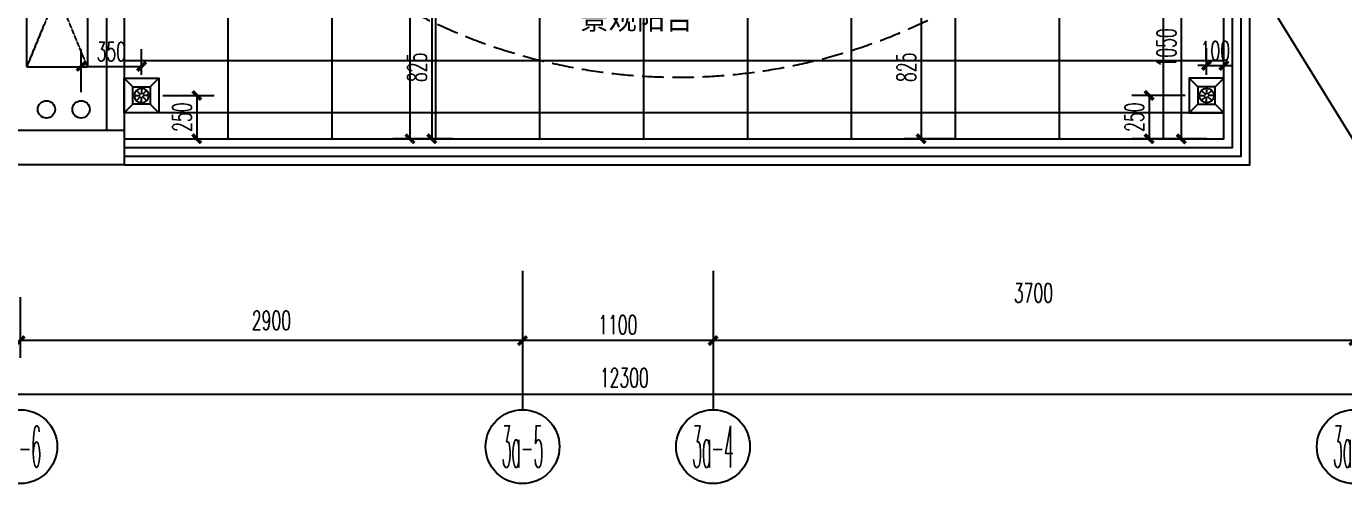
# Model space of a CAD drawing. Extents: x 184967 to 628822, y -100826 to 121332.
# Drawn here: x 394750 to 402356, y -28053 to -25413 of the extents above; entities that cross this region are included whole.
import ezdxf
from ezdxf.enums import TextEntityAlignment as Align

# ---------------------------------------------------------------- set-up
doc = ezdxf.new("R2010")
doc.units = 0
doc.header["$MEASUREMENT"] = 0
doc.linetypes.add('DASH', pattern=[0.35, 0.25, -0.1])
for name, color, linetype in [('0-地面', 251, 'Continuous'), ('AXIS_TEXT', 7, 'Continuous'), ('DIM-墙体定位', 146, 'Continuous'), ('E-空调', 51, 'Continuous'), ('E-给水', 34, 'Continuous'), ('E02-灯具开关连线', 6, 'Continuous'), ('E03-地漏', 6, 'Continuous'), ('KT', 8, 'DASH'), ('P13-文字说明', 52, 'Continuous'), ('PUB_DIM', 3, 'Continuous'), ('T-灯具尺寸', 55, 'Continuous'), ('VPIPE-凝结', 150, 'TG_N'), ('VPIPE-直饮', 140, 'TG_Y'), ('WALL', 145, 'Continuous'), ('栏杆', 4, 'Continuous'), ('看线', 67, 'Continuous')]:
    doc.layers.add(name, color=color, linetype=linetype)
doc.styles.add('_TCH_AXIS', font='COMPLEX', dxfattribs={"bigfont": 'GBCBIG'})
doc.styles.add('COMPLEX', font='COMPLEX')
doc.styles.add('ENGLISH', font='italict.shx')
doc.styles.get("Standard").update_dxf_attribs({"font": 'gbenor.shx', "bigfont": 'gbcbig.shx'})
doc.styles.add('TG_LINETYPE', font='GBXWXT', dxfattribs={"width": 0.7, "height": 3, "bigfont": 'GBCBIG'})
doc.styles.add('尺寸标注', font='txt.shx', dxfattribs={"width": 0.6, "height": 110})
doc.styles.add('文字标注', font='')
doc.styles.get('文字标注').set_extended_font_data('SimSun')
doc.linetypes.add('TG_N', pattern='A,3,-0.34,["N",TG_LINETYPE,S=0.1,R=0,X=-0.23,Y=-0.08],0', length=3.34)
doc.linetypes.add('TG_Y', pattern='A,3,-0.34,["Y",TG_LINETYPE,S=0.1,R=0,X=-0.23,Y=-0.08],0', length=3.34)
doc.dimstyles.new('1-50', dxfattribs={"dimscale": 50, "dimtxt": 110, "dimasz": 1, "dimexe": 2, "dimexo": 2, "dimgap": 0.6, "dimtad": 1, "dimdec": 0, "dimrnd": 5, "dimtxsty": '尺寸标注', "dimblk": 'ARCHTICK', "dimcen": 2.5, "dimclrd": 251, "dimclre": 251, "dimclrt": 50, "dimadec": 0, "dimazin": 0, "dimtfac": 1, "dimtdec": 0, "dimtix": 1, "dimtmove": 2, "dimatfit": 3, "dimldrblk": 'DOT', "dimfxl": 0, "dimarcsym": 0})
doc.dimstyles.new('标注', dxfattribs={"dimtxt": 2.5, "dimasz": 1.5, "dimexe": 1.25, "dimexo": 0.625, "dimgap": 0, "dimtad": 1, "dimdsep": 46, "dimtxsty": 'Standard', "dimblk": 'z', "dimcen": 2.5, "dimadec": 0, "dimazin": 0, "dimtm": 1e-09, "dimtfac": 1, "dimtmove": 0, "dimatfit": 3, "dimldrblk": 'z', "dimfxl": 0, "dimarcsym": 0})

# ---------------------------------------------------------------- blocks, each defined once
blk = doc.blocks.new('awrtt')
at = {"layer": 'KT', "linetype": 'DASH'}
for p, q in [((195123.3, -20712.9), (194273.3, -20712.9)), ((194273.3, -20712.9), (194516.2, -20812.9)), ((195123.3, -20712.9), (194273.3, -21062.9)), ((194273.3, -21062.9), (194273.3, -20712.9)), ((194273.3, -20712.9), (195123.3, -21062.9)), ((194880.5, -20812.9), (195123.3, -20712.9)), ((195123.3, -21062.9), (195123.3, -20712.9)), ((195123.3, -21062.9), (195123.3, -20712.9)), ((194273.3, -21062.9), (194516.2, -20962.9)), ((194880.5, -20962.9), (195123.3, -21062.9)), ((194273.3, -21062.9), (195123.3, -21062.9))]:
    blk.add_line(p, q, dxfattribs=at)
at = {"layer": 'KT', "linetype": 'DASH', "style": 'ENGLISH', "width": 0.75}
blk.add_text('AC', height=150, dxfattribs=at).set_placement((194698.3, -20887.9), align=Align.MIDDLE_CENTER)
blk = doc.blocks.new('_ArchTick')
at = {"color": 0, "linetype": 'ByBlock', "const_width": 0.4}
blk.add_lwpolyline([(-0.5, -0.5), (0.5, 0.5)], dxfattribs=at)
blk = doc.blocks.new('*D1164')
at = {"layer": 'Defpoints', "color": 0, "linetype": 'ByBlock', "transparency": 16777216}
for p in [(396814.6, -25237.2), (396814.6, -26062.2), (397090.8, -26062.2)]:
    blk.add_point(p, dxfattribs=at)
at = {"layer": 'T-灯具尺寸', "color": 251, "lineweight": -2, "transparency": 16777216}
for p, q in [((396914.6, -25237.2), (397190.8, -25237.2)), ((397090.8, -25237.2), (397090.8, -26062.2)), ((396914.6, -26062.2), (397190.8, -26062.2))]:
    blk.add_line(p, q, dxfattribs=at)
at = {"layer": 'T-灯具尺寸', "color": 251, "linetype": 'ByBlock', "lineweight": -2, "transparency": 16777216, "xscale": 50, "yscale": 50, "zscale": 50}
for p, rotation in [((397090.8, -25237.2), 90), ((397090.8, -26062.2), 270)]:
    blk.add_blockref('_ArchTick', p, dxfattribs=dict(at, rotation=rotation))
at = {"layer": 'T-灯具尺寸', "color": 50, "linetype": 'ByBlock', "transparency": 16777216, "insert": (397005.8, -25649.7), "char_height": 110, "attachment_point": 5, "rotation": 90, "style": '尺寸标注'}
blk.add_mtext('825', dxfattribs=at)
blk = doc.blocks.new('_Dot')
at = {"color": 0, "linetype": 'ByBlock', "lineweight": -2}
blk.add_line((-0.5, 0), (-1, 0), dxfattribs=at)
at = {"color": 0, "linetype": 'ByBlock', "const_width": 0.5}
blk.add_lwpolyline([(-0.25, 0, 1), (0.25, 0, 1)], format="xyb", close=True, dxfattribs=at)
blk = doc.blocks.new('*D1167')
at = {"layer": 'Defpoints', "color": 0, "linetype": 'ByBlock', "transparency": 16777216}
for p in [(400215.2, -25236.7), (399915.8, -26062.2), (400214.6, -26062.2)]:
    blk.add_point(p, dxfattribs=at)
at = {"layer": 'T-灯具尺寸', "color": 251, "lineweight": -2, "transparency": 16777216}
for p, q in [((400115.2, -25236.7), (399815.8, -25236.7)), ((399915.8, -25236.7), (399915.8, -26062.2)), ((400114.6, -26062.2), (399815.8, -26062.2))]:
    blk.add_line(p, q, dxfattribs=at)
at = {"layer": 'T-灯具尺寸', "color": 251, "linetype": 'ByBlock', "lineweight": -2, "transparency": 16777216, "xscale": 50, "yscale": 50, "zscale": 50}
for p, rotation in [((399915.8, -25236.7), 90), ((399915.8, -26062.2), 270)]:
    blk.add_blockref('_ArchTick', p, dxfattribs=dict(at, rotation=rotation))
at = {"layer": 'T-灯具尺寸', "color": 50, "linetype": 'ByBlock', "transparency": 16777216, "insert": (399830.8, -25649.4), "char_height": 110, "attachment_point": 5, "rotation": 90, "style": '尺寸标注'}
blk.add_mtext('825', dxfattribs=at)
blk = doc.blocks.new('*D1371')
at = {"layer": 'Defpoints', "color": 0, "linetype": 'ByBlock', "transparency": 16777216}
for p in [(398214.6, -24412.2), (396964.8, -26062.2), (398214.6, -26062.2)]:
    blk.add_point(p, dxfattribs=at)
at = {"layer": 'DIM-墙体定位', "color": 251, "lineweight": -2, "transparency": 16777216}
for p, q in [((397214.8, -24412.2), (396864.8, -24412.2)), ((396964.8, -24412.2), (396964.8, -26062.2)), ((397214.8, -26062.2), (396864.8, -26062.2))]:
    blk.add_line(p, q, dxfattribs=at)
at = {"layer": 'DIM-墙体定位', "color": 251, "linetype": 'ByBlock', "lineweight": -2, "transparency": 16777216, "xscale": 50, "yscale": 50, "zscale": 50}
for p, rotation in [((396964.8, -24412.2), 90), ((396964.8, -26062.2), 270)]:
    blk.add_blockref('_ArchTick', p, dxfattribs=dict(at, rotation=rotation))
at = {"layer": 'DIM-墙体定位', "color": 50, "linetype": 'ByBlock', "transparency": 16777216, "insert": (396879.8, -25237.2), "char_height": 110, "attachment_point": 5, "rotation": 90, "style": '尺寸标注'}
blk.add_mtext('1650', dxfattribs=at)
blk = doc.blocks.new('*D1387')
at = {"layer": 'Defpoints', "color": 0, "linetype": 'ByBlock', "transparency": 16777216}
for p in [(401614.6, -25012.2), (401417.8, -26062.2), (401664.6, -26062.2)]:
    blk.add_point(p, dxfattribs=at)
at = {"layer": 'DIM-墙体定位', "color": 251, "lineweight": -2, "transparency": 16777216}
for p, q in [((401514.6, -25012.2), (401317.8, -25012.2)), ((401417.8, -25012.2), (401417.8, -26062.2)), ((401564.6, -26062.2), (401317.8, -26062.2))]:
    blk.add_line(p, q, dxfattribs=at)
at = {"layer": 'DIM-墙体定位', "color": 251, "linetype": 'ByBlock', "lineweight": -2, "transparency": 16777216, "xscale": 50, "yscale": 50, "zscale": 50}
for p, rotation in [((401417.8, -25012.2), 90), ((401417.8, -26062.2), 270)]:
    blk.add_blockref('_ArchTick', p, dxfattribs=dict(at, rotation=rotation))
at = {"layer": 'DIM-墙体定位', "color": 50, "linetype": 'ByBlock', "transparency": 16777216, "insert": (401332.8, -25537.2), "char_height": 110, "attachment_point": 5, "rotation": 90, "style": '尺寸标注'}
blk.add_mtext('1050', dxfattribs=at)
blk = doc.blocks.new('A$C76680096')
at = {"color": 250, "ltscale": 10}
for p, q in [((22.8, 77.2), (44.4, 55.6)), ((50, 88.5), (50, 58)), ((77.2, 77.2), (55.6, 55.6)), ((11.5, 50), (42, 50)), ((22.8, 22.8), (44.4, 44.4)), ((50, 11.5), (50, 42)), ((77.2, 22.8), (55.6, 44.4)), ((88.5, 50), (58, 50))]:
    blk.add_line(p, q, dxfattribs=at)
blk.add_lwpolyline([(0, 0), (100, 0), (100, 100), (0, 100)], close=True)
blk.add_circle((50, 50), 42)
blk = doc.blocks.new('z')
blk.add_line((0, 0), (-1, 0))
blk.add_lwpolyline([(-1.17, 1.17, 0.36, 0.21, 0), (0, 0, 0.21, 0.36, 0), (-1.17, -1.17, 0.36, 0.36, 0)], format="xyseb")
blk = doc.blocks.new('*D1912')
at = {"layer": 'Defpoints', "color": 0, "linetype": 'ByBlock', "transparency": 16777216}
for p in [(401541.4, -25812.2), (401232.3, -26062.2), (401464.6, -26062.2)]:
    blk.add_point(p, dxfattribs=at)
at = {"layer": 'E-给水', "color": 251, "lineweight": -2, "transparency": 16777216}
for p, q in [((401441.4, -25812.2), (401132.3, -25812.2)), ((401232.3, -25812.2), (401232.3, -26062.2)), ((401364.6, -26062.2), (401132.3, -26062.2))]:
    blk.add_line(p, q, dxfattribs=at)
at = {"layer": 'E-给水', "color": 251, "linetype": 'ByBlock', "lineweight": -2, "transparency": 16777216, "xscale": 50, "yscale": 50, "zscale": 50}
for p, rotation in [((401232.3, -25812.2), 90), ((401232.3, -26062.2), 270)]:
    blk.add_blockref('_ArchTick', p, dxfattribs=dict(at, rotation=rotation))
at = {"layer": 'E-给水', "color": 50, "linetype": 'ByBlock', "transparency": 16777216, "insert": (401147.3, -25937.2), "char_height": 110, "attachment_point": 5, "rotation": 90, "style": '尺寸标注'}
blk.add_mtext('250', dxfattribs=at)
blk = doc.blocks.new('*D1913')
at = {"layer": 'Defpoints', "color": 0, "linetype": 'ByBlock', "transparency": 16777216}
for p in [(401664.6, -25638.5), (401564.6, -25792.2), (401664.6, -25792.2)]:
    blk.add_point(p, dxfattribs=at)
at = {"layer": 'E-给水', "color": 251, "lineweight": -2, "transparency": 16777216}
for p, q in [((401564.6, -25692.2), (401564.6, -25538.5)), ((401664.6, -25692.2), (401664.6, -25538.5)), ((401564.6, -25638.5), (401514.6, -25638.5)), ((401564.6, -25638.5), (401664.6, -25638.5)), ((401664.6, -25638.5), (401714.6, -25638.5))]:
    blk.add_line(p, q, dxfattribs=at)
at = {"layer": 'E-给水', "color": 251, "linetype": 'ByBlock', "lineweight": -2, "transparency": 16777216, "xscale": 50, "yscale": 50, "zscale": 50}
blk.add_blockref('_ArchTick', (401564.6, -25638.5), dxfattribs=at)
at = {"layer": 'E-给水', "color": 251, "linetype": 'ByBlock', "lineweight": -2, "transparency": 16777216, "xscale": 50, "yscale": 50, "zscale": 50, "rotation": 180}
blk.add_blockref('_ArchTick', (401664.6, -25638.5), dxfattribs=at)
at = {"layer": 'E-给水', "color": 50, "linetype": 'ByBlock', "transparency": 16777216, "insert": (401614.6, -25553.5), "char_height": 110, "attachment_point": 5, "style": '尺寸标注'}
blk.add_mtext('100', dxfattribs=at)
blk = doc.blocks.new('*D1914')
at = {"layer": 'Defpoints', "color": 0, "linetype": 'ByBlock', "transparency": 16777216}
for p in [(395414.6, -25644), (395414.6, -25792.2), (395065.9, -25892.2)]:
    blk.add_point(p, dxfattribs=at)
at = {"layer": 'E-给水', "color": 251, "lineweight": -2, "transparency": 16777216}
for p, q in [((395065.9, -25792.2), (395065.9, -25544)), ((395414.6, -25692.2), (395414.6, -25544)), ((395065.9, -25644), (395414.6, -25644))]:
    blk.add_line(p, q, dxfattribs=at)
at = {"layer": 'E-给水', "color": 251, "linetype": 'ByBlock', "lineweight": -2, "transparency": 16777216, "xscale": 50, "yscale": 50, "zscale": 50, "rotation": 180}
blk.add_blockref('_ArchTick', (395065.9, -25644), dxfattribs=at)
at = {"layer": 'E-给水', "color": 251, "linetype": 'ByBlock', "lineweight": -2, "transparency": 16777216, "xscale": 50, "yscale": 50, "zscale": 50}
blk.add_blockref('_ArchTick', (395414.6, -25644), dxfattribs=at)
at = {"layer": 'E-给水', "color": 50, "linetype": 'ByBlock', "transparency": 16777216, "insert": (395240.2, -25559), "char_height": 110, "attachment_point": 5, "style": '尺寸标注'}
blk.add_mtext('350', dxfattribs=at)
blk = doc.blocks.new('*D1915')
at = {"layer": 'Defpoints', "color": 0, "linetype": 'ByBlock', "transparency": 16777216}
for p in [(395437.9, -25812.2), (395514.6, -26062.2), (395733.8, -26062.2)]:
    blk.add_point(p, dxfattribs=at)
at = {"layer": 'E-给水', "color": 251, "lineweight": -2, "transparency": 16777216}
for p, q in [((395537.9, -25812.2), (395833.8, -25812.2)), ((395733.8, -25812.2), (395733.8, -26062.2)), ((395614.6, -26062.2), (395833.8, -26062.2))]:
    blk.add_line(p, q, dxfattribs=at)
at = {"layer": 'E-给水', "color": 251, "linetype": 'ByBlock', "lineweight": -2, "transparency": 16777216, "xscale": 50, "yscale": 50, "zscale": 50}
for p, rotation in [((395733.8, -25812.2), 90), ((395733.8, -26062.2), 270)]:
    blk.add_blockref('_ArchTick', p, dxfattribs=dict(at, rotation=rotation))
at = {"layer": 'E-给水', "color": 50, "linetype": 'ByBlock', "transparency": 16777216, "insert": (395648.8, -25937.2), "char_height": 110, "attachment_point": 5, "rotation": 90, "style": '尺寸标注'}
blk.add_mtext('250', dxfattribs=at)
blk = doc.blocks.new('*D2151')
at = {"layer": 'Defpoints', "color": 0, "linetype": 'ByBlock', "transparency": 16777216}
for p in [(392714.6, -26032.6), (405014.6, -26032.6), (392714.6, -27538.8)]:
    blk.add_point(p, dxfattribs=at)
at = {"layer": 'PUB_DIM', "color": 251, "lineweight": -2, "transparency": 16777216}
for p, q in [((392714.6, -27288.8), (392714.6, -27638.8)), ((405014.6, -27288.8), (405014.6, -27638.8)), ((405014.6, -27538.8), (392714.6, -27538.8))]:
    blk.add_line(p, q, dxfattribs=at)
at = {"layer": 'PUB_DIM', "color": 251, "linetype": 'ByBlock', "lineweight": -2, "transparency": 16777216, "xscale": 50, "yscale": 50, "zscale": 50}
for p, rotation in [((392714.6, -27538.8), 180.0000000014529), ((405014.6, -27538.8), 1.45283785002448e-09)]:
    blk.add_blockref('_ArchTick', p, dxfattribs=dict(at, rotation=rotation))
at = {"layer": 'PUB_DIM', "color": 50, "linetype": 'ByBlock', "transparency": 16777216, "insert": (398202.1, -27441.6), "char_height": 110, "attachment_point": 5, "rotation": 0, "style": '尺寸标注'}
blk.add_mtext('12300', dxfattribs=at)
blk = doc.blocks.new('*D2153')
at = {"layer": 'Defpoints', "color": 0, "linetype": 'ByBlock', "transparency": 16777216}
for p in [(398714.6, -26499.5), (402414.6, -26499.5), (398714.6, -27227.1)]:
    blk.add_point(p, dxfattribs=at)
at = {"layer": 'PUB_DIM', "color": 251, "lineweight": -2, "transparency": 16777216}
for p, q in [((398714.6, -26977.1), (398714.6, -27327.1)), ((402414.6, -26977.1), (402414.6, -27327.1)), ((402414.6, -27227.1), (398714.6, -27227.1))]:
    blk.add_line(p, q, dxfattribs=at)
at = {"layer": 'PUB_DIM', "color": 251, "linetype": 'ByBlock', "lineweight": -2, "transparency": 16777216, "xscale": 50, "yscale": 50, "zscale": 50}
for p, rotation in [((398714.6, -27227.1), 180.0000000014527), ((402414.6, -27227.1), 1.452757913966707e-09)]:
    blk.add_blockref('_ArchTick', p, dxfattribs=dict(at, rotation=rotation))
at = {"layer": 'PUB_DIM', "color": 50, "linetype": 'ByBlock', "transparency": 16777216, "insert": (400564.6, -26951.8), "char_height": 110, "attachment_point": 5, "rotation": 0, "style": '尺寸标注'}
blk.add_mtext('3700', dxfattribs=at)
blk = doc.blocks.new('*D2154')
at = {"layer": 'Defpoints', "color": 0, "linetype": 'ByBlock', "transparency": 16777216}
for p in [(397614.6, -26499.5), (398714.6, -26499.5), (397614.6, -27227.1)]:
    blk.add_point(p, dxfattribs=at)
at = {"layer": 'PUB_DIM', "color": 251, "lineweight": -2, "transparency": 16777216}
for p, q in [((397614.6, -26977.1), (397614.6, -27327.1)), ((398714.6, -26977.1), (398714.6, -27327.1)), ((398714.6, -27227.1), (397614.6, -27227.1))]:
    blk.add_line(p, q, dxfattribs=at)
at = {"layer": 'PUB_DIM', "color": 251, "linetype": 'ByBlock', "lineweight": -2, "transparency": 16777216, "xscale": 50, "yscale": 50, "zscale": 50}
for p, rotation in [((397614.6, -27227.1), 180.0000000014538), ((398714.6, -27227.1), 1.453797082717756e-09)]:
    blk.add_blockref('_ArchTick', p, dxfattribs=dict(at, rotation=rotation))
at = {"layer": 'PUB_DIM', "color": 50, "linetype": 'ByBlock', "transparency": 16777216, "insert": (398164.6, -27135.7), "char_height": 110, "attachment_point": 5, "rotation": 0, "style": '尺寸标注'}
blk.add_mtext('1100', dxfattribs=at)
blk = doc.blocks.new('*D2155')
at = {"layer": 'Defpoints', "color": 0, "linetype": 'ByBlock', "transparency": 16777216}
for p in [(394714.6, -26499.5), (397614.6, -26499.5), (394714.6, -27227.1)]:
    blk.add_point(p, dxfattribs=at)
at = {"layer": 'PUB_DIM', "color": 251, "lineweight": -2, "transparency": 16777216}
for p, q in [((394714.6, -26977.1), (394714.6, -27327.1)), ((397614.6, -26977.1), (397614.6, -27327.1)), ((397614.6, -27227.1), (394714.6, -27227.1))]:
    blk.add_line(p, q, dxfattribs=at)
at = {"layer": 'PUB_DIM', "color": 251, "linetype": 'ByBlock', "lineweight": -2, "transparency": 16777216, "xscale": 50, "yscale": 50, "zscale": 50}
for p, rotation in [((394714.6, -27227.1), 180.0000000014527), ((397614.6, -27227.1), 1.452757913966707e-09)]:
    blk.add_blockref('_ArchTick', p, dxfattribs=dict(at, rotation=rotation))
at = {"layer": 'PUB_DIM', "color": 50, "linetype": 'ByBlock', "transparency": 16777216, "insert": (396164.6, -27110.4), "char_height": 110, "attachment_point": 5, "rotation": 0, "style": '尺寸标注'}
blk.add_mtext('2900', dxfattribs=at)
blk = doc.blocks.new('_AXISO')
blk.add_circle((0, 0), 0.5)
at = {"layer": 'AXIS_TEXT', "style": 'COMPLEX', "width": 1.041667}
blk.add_attdef('A', text='', height=0.56, dxfattribs=at).set_placement((-0.25, -0.28), (0.25, -0.28), align=Align.FIT)

msp = doc.modelspace()

# ---------------------------------------------------------------- linework, layer by layer
at = {"layer": '0-地面', "color": 250, "linetype": 'ByBlock'}
for p, q in [((395914.6, -26062.2), (395914.6, -24312.2)), ((396514.6, -26062.2), (396514.6, -24312.2)), ((397114.6, -26062.2), (397114.6, -24312.2)), ((397714.6, -26062.2), (397714.6, -24312.2)), ((398314.6, -26062.2), (398314.6, -24412.2)), ((398914.6, -26062.2), (398914.6, -24412.2)), ((399514.6, -26062.2), (399514.6, -24412.2)), ((400114.6, -26062.2), (400114.6, -24412.2)), ((400714.6, -26062.2), (400714.6, -24412.2)), ((401314.6, -26062.2), (401314.6, -24412.2)), ((401664.6, -25612.2), (395314.6, -25612.2)), ((401664.6, -25912.2), (395314.6, -25912.2))]:
    msp.add_line(p, q, dxfattribs=at)
at = {"layer": 'E02-灯具开关连线', "color": 6, "linetype": 'DASH', "ltscale": 500}
msp.add_arc((398514.6, -22391), 3315.3, 239.15085, 300.84915, dxfattribs=at)
at = {"layer": 'E03-地漏', "color": 250, "linetype": 'ByBlock'}
for p, q in [((395364.6, -25762.2), (395314.6, -25712.2)), ((395464.6, -25762.2), (395514.6, -25712.2)), ((401514.6, -25762.2), (401464.6, -25712.2)), ((401614.6, -25762.2), (401664.6, -25712.2)), ((395364.6, -25862.2), (395314.6, -25912.2)), ((395464.6, -25862.2), (395514.6, -25912.2)), ((401514.6, -25862.2), (401464.6, -25912.2)), ((401614.6, -25862.2), (401664.6, -25912.2))]:
    msp.add_line(p, q, dxfattribs=at)
for points in [[(395314.6, -25712.2), (395514.6, -25712.2), (395514.6, -25912.2), (395314.6, -25912.2)], [(401664.6, -25712.2), (401464.6, -25712.2), (401464.6, -25912.2), (401664.6, -25912.2)]]:
    msp.add_lwpolyline(points, close=True, dxfattribs=at)
at = {"layer": 'PUB_DIM', "linetype": 'ByBlock'}
for p, q in [((397614.6, -26823.7), (397614.6, -27626.3)), ((398714.6, -26823.7), (398714.6, -27626.3))]:
    msp.add_line(p, q, dxfattribs=at)
at = {"layer": 'VPIPE-凝结', "linetype": 'Continuous'}
msp.add_circle((395065.9, -25892.2), 50, dxfattribs=at)
at = {"layer": 'VPIPE-直饮', "linetype": 'Continuous'}
msp.add_circle((394865.9, -25892.2), 50, dxfattribs=at)
at = {"layer": 'WALL'}
msp.add_line((395214.6, -26012.2), (395314.6, -26012.2), dxfattribs=at)
msp.add_lwpolyline([(395214.6, -26012.2), (395214.6, -24412.2), (395314.6, -24412.2), (395314.6, -26012.2), (395314.6, -26212.2), (394614.6, -26212.2), (394614.6, -26012.2), (395214.6, -26012.2)], dxfattribs=at)
at = {"layer": '栏杆'}
for points in [[(395314.6, -26112.2), (401714.6, -26112.2), (401714.6, -25012.2)], [(395314.6, -26162.2), (401764.6, -26162.2), (401764.6, -25012.2)]]:
    msp.add_lwpolyline(points, dxfattribs=at)
at = {"layer": '看线'}
for points in [[(395314.6, -26212.2), (401814.6, -26212.2), (401814.6, -25012.2)], [(395314.6, -26062.2), (401664.6, -26062.2), (401664.6, -25012.2)]]:
    msp.add_lwpolyline(points, dxfattribs=at)

# ---------------------------------------------------------------- block references
at = {"layer": 'E-空调', "xscale": -1, "rotation": 270}
msp.add_blockref('awrtt', (415815.5, -219919.1), dxfattribs=at)
at = {"layer": 'E03-地漏', "xscale": -1}
msp.add_blockref('A$C76680096', (395464.6, -25862.2), dxfattribs=at)
at = {"layer": 'E03-地漏'}
msp.add_blockref('A$C76680096', (401514.6, -25862.2), dxfattribs=at)
at = {"layer": 'PUB_DIM', "linetype": 'ByBlock'}
ref = msp.add_blockref('_AXISO', (394714.6, -27839.3), dxfattribs=dict(at, xscale=426.6560000000001, yscale=426.6560000000001, zscale=426.6560000000001))
ref.add_attrib('A', '3a-6', dxfattribs={"layer": 'AXIS_TEXT', "height": 241.35, "style": '_TCH_AXIS', "width": 0.265823}).set_placement((394594, -27960), (394835.3, -27960), align=Align.FIT)
ref = msp.add_blockref('_AXISO', (397614.6, -27839.3), dxfattribs=dict(at, xscale=426.6560000000001, yscale=426.6560000000001, zscale=426.6560000000001))
ref.add_attrib('A', '3a-5', dxfattribs={"layer": 'AXIS_TEXT', "height": 241.35, "style": '_TCH_AXIS', "width": 0.265823}).set_placement((397494, -27960), (397735.3, -27960), align=Align.FIT)
ref = msp.add_blockref('_AXISO', (398714.6, -27839.3), dxfattribs=dict(at, xscale=426.6560000000001, yscale=426.6560000000001, zscale=426.6560000000001))
ref.add_attrib('A', '3a-4', dxfattribs={"layer": 'AXIS_TEXT', "height": 241.35, "style": '_TCH_AXIS', "width": 0.259259}).set_placement((398594, -27960), (398835.3, -27960), align=Align.FIT)
ref = msp.add_blockref('_AXISO', (402414.6, -27839.6), dxfattribs=dict(at, xscale=426.6560000000001, yscale=426.6560000000001, zscale=426.6560000000001))
ref.add_attrib('A', '3a-2', dxfattribs={"layer": 'AXIS_TEXT', "height": 241.35, "style": '_TCH_AXIS', "width": 0.265823}).set_placement((402294, -27960.3), (402535.3, -27960.3), align=Align.FIT)

# ---------------------------------------------------------------- texts
at = {"layer": 'P13-文字说明', "color": 52, "style": '文字标注'}
msp.add_text('景观阳台', height=120, dxfattribs=at).set_placement((397947.1, -25430.9, 0))

# ---------------------------------------------------------------- dimensions: what is measured, and where the dimension line sits
at = {"layer": 'DIM-墙体定位', "color": 55, "linetype": 'ByBlock'}
for base, p1, p2, picture, middle in [((396964.8, -26062.2), (398214.6, -24412.2), (398214.6, -26062.2), '*D1371', (396879.8, -25237.2)), ((401417.8, -26062.2), (401614.6, -25012.2), (401664.6, -26062.2), '*D1387', (401332.8, -25537.2))]:
    dim = msp.add_linear_dim(base=base, p1=p1, p2=p2, angle=90, dimstyle='1-50', override={"dimfxl": 5, "dimfxlon": 1}, dxfattribs=at)
    dim.commit()
    dim.dimension.update_dxf_attribs({"geometry": picture, "text_midpoint": middle})
at = {"layer": 'E-给水', "color": 250, "linetype": 'ByBlock'}
for base, p1, p2, angle, picture, middle in [((395414.6, -25644), (395065.9, -25892.2), (395414.6, -25792.2), 180, '*D1914', (395240.2, -25559)), ((401664.6, -25638.5), (401564.6, -25792.2), (401664.6, -25792.2), 180, '*D1913', (401614.6, -25553.5)), ((395733.8, -26062.2), (395437.9, -25812.2), (395514.6, -26062.2), 90, '*D1915', (395648.8, -25937.2)), ((401232.3, -26062.2), (401541.4, -25812.2), (401464.6, -26062.2), 90, '*D1912', (401147.3, -25937.2))]:
    dim = msp.add_linear_dim(base=base, p1=p1, p2=p2, angle=angle, dimstyle='1-50', override={"dimfxl": 100, "dimfxlon": 1}, dxfattribs=at)
    dim.commit()
    dim.dimension.update_dxf_attribs({"geometry": picture, "text_midpoint": middle})
at = {"layer": 'PUB_DIM', "linetype": 'ByBlock'}
for base, p1, p2, text, picture, middle in [((392714.6, -27538.8), (405014.6, -26032.6), (392714.6, -26032.6), '12300', '*D2151', (398202.1, -27441.6)), ((394714.6, -27227.1), (397614.6, -26499.5), (394714.6, -26499.5), '2900', '*D2155', (396164.6, -27110.4)), ((397614.6, -27227.1), (398714.6, -26499.5), (397614.6, -26499.5), '1100', '*D2154', (398164.6, -27135.7)), ((398714.6, -27227.1), (402414.6, -26499.5), (398714.6, -26499.5), '3700', '*D2153', (400564.6, -26951.8))]:
    dim = msp.add_linear_dim(base=base, p1=p1, p2=p2, angle=180, text=text, dimstyle='1-50', override={"dimfxl": 5, "dimfxlon": 1}, dxfattribs=at)
    dim.commit()
    dim.dimension.update_dxf_attribs({"geometry": picture, "text_midpoint": middle, "dimtype": 161})
at = {"layer": 'T-灯具尺寸', "color": 55, "linetype": 'ByBlock'}
for base, p1, p2, picture, middle in [((397090.8, -26062.2), (396814.6, -25237.2), (396814.6, -26062.2), '*D1164', (397005.8, -25649.7)), ((399915.7784, -26062.1911), (400215.1565, -25236.6737), (400214.6391, -26062.1911), '*D1167', (399830.7784, -25649.4324))]:
    dim = msp.add_linear_dim(base=base, p1=p1, p2=p2, angle=90, dimstyle='1-50', override={"dimfxl": 5, "dimfxlon": 1}, dxfattribs=at)
    dim.commit()
    dim.dimension.update_dxf_attribs({"geometry": picture, "text_midpoint": middle})

# ---------------------------------------------------------------- leaders
at = {"layer": 'E-给水'}
for points in [[(402054.6, -24308.5), (404235.6, -25606.4), (406662.6, -25606.4)], [(394964.6, -24412.2), (393788.3, -26484.5), (391361.4, -26484.5)], [(401414.6, -24449.5), (402665.8, -26484.5), (405092.7, -26484.5)], [(401834.6, -24572.2), (403472.1, -26028.1), (405899.1, -26028.1)]]:
    msp.add_leader(points, dimstyle='标注', override={"dimscale": 75.000002, "dimasz": 1}, dxfattribs=at)

doc.saveas('drawing.dxf')
